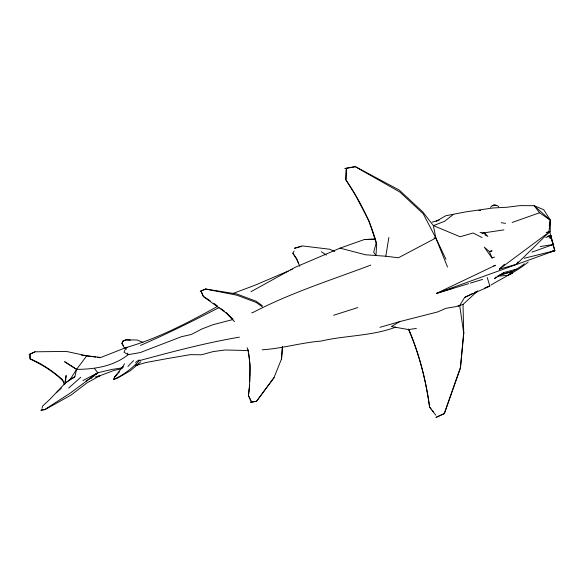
<?xml version="1.0" encoding="UTF-8"?>
<svg xmlns="http://www.w3.org/2000/svg" width="584" height="584" viewBox="0 0 584 584"><rect width="100%" height="100%" fill="white"/><g stroke="black" fill="none" stroke-linecap="round" stroke-linejoin="round"><path stroke-width="0.88" d="M550.259 231.877L550.354 220.219L543.777 209.736L534.163 205.707L520.067 205.612L506.795 207.262L493.035 207.97L466.083 211.831L445.782 215.744L436.19 221.299M205.765 289.007L200.29 291.299L205.765 289.007L236.834 294L256.084 301.213L262.304 305.658M249.791 375.68L249.565 385.331L248.434 395.631L251.222 401.456L248.456 395.58L249.645 385.177M249.733 381.673C250.134 370.395 250.368 358.613 247.171 347.75M249.879 375.534L250.12 365.533L249.134 357.51M444.3 413.567L435.949 417.421L444.3 413.64L460.426 367.416M281.466 358.97L282.357 346.728M282.525 346.392L281.634 358.613L273.903 377.863L256.566 401.266L250.733 402.288L256.566 401.266L274.086 377.476M460.513 366.533L463.711 332.785L463.426 330.091M477.712 290.883L463.017 304.461L463.74 333.398L460.455 368.124L444.3 413.64M548.88 231.943L550.354 220.219L534.163 205.707L539.558 212.773L550.354 220.219L549.237 225.526M114.435 378.877L114.106 379.089L114.427 377.096L122.881 366.569L124.48 363.817M251.003 291.679L295.343 267.216L340.085 248.127L365.54 254.792L385.805 256.215L388.871 237.462M64.649 384.403L66.131 375.468L65.342 383.053L49.91 399.266L42.457 406.216L42.048 408.369M114.106 379.089L114.515 377.249L117.318 374.454M217.649 306.337C188.406 322.39 158.227 338.457 125.954 347.604L124.078 352.218L128.093 354.714L140.211 352.575L181.325 336.742L191.348 334.479L202.086 328.88L212.992 324.704L232.271 319.703M299.818 266.304L296.913 259.551L292.861 253.193L294.11 251.003M504.488 264.238L499.276 269.195L516.563 264.209L517.979 261.88M458.163 306.366L459.703 305.49L464.689 297.387L472.828 293.321M127.619 353.137L128.093 354.714C113.632 366.277 94.623 369.329 76.599 369.351L64.707 361.759L76.599 369.351L74.854 376.753L65.342 383.053L70.255 379.293L76.599 369.351L86.724 355.817L100.828 357.466L125.954 347.604L127.75 347.392M118.399 373.212L119.428 371.84M122.063 368.409L123.136 367.029M139.897 360.021C132.561 367.825 123.523 375.329 113.617 379.264L116.464 378.724L130.524 370.584L138.496 363.796M496.101 276.874L494.444 278.743L503.291 272.801M490.472 207.357C492.261 204.488 496.597 204.174 498.751 206.794M492.728 205.94L493.852 205.064M127.881 366.526L133.532 360.598M95.805 374.833L97.82 372.767L111.602 369.482L120.705 368.095L123.115 366.942M516.563 264.209L549.69 231.709L551.573 238.301L549.807 238.287M548.894 236.411L550.873 235.622L554.8 250.667L436.467 293.394L495.349 265.304M56.276 392.769L61.342 388.17M136.882 365.277L140.766 361.781M68.715 388.002L80.782 377.257M550.106 236.301L550.873 235.622L549.099 235.761M497.524 276.181L507.912 275.371C512.591 270.385 519.344 268.37 524.308 263.72M73.475 377.892L74.854 376.753L70.255 379.293M453.016 214.664L444.548 221.321L433.394 225.636L422.809 211.97L399.361 190.158L355.284 166.579L344.881 168.528L355.32 166.747L399.763 191.975L423.254 213.795L435.846 238.017L445.921 259.289M94.389 368.402L97.82 372.767L69.861 393.368L44.837 409.494L40.873 410.165L44.939 409.654L70.905 395.156L87.045 382.827L100.236 375.6L114.172 370.373L120.786 369M499.276 269.195L549.69 231.709L546.193 232.432M135.532 362.452L138.817 360.043M491.042 285.029C503.569 277.451 516.891 271.414 528.228 261.975M92.046 376.585L97.82 372.767L83.008 380.512M549.361 236.608L550.873 235.622L547.383 236.505L550.873 235.622L545.828 237.542M86.03 381.045L94.301 375.789M463.017 304.461L455.44 306.702L445.928 308.33L437.796 311.907L399.763 321.594L391.411 326.544L408.544 329.588L416.392 328.434M474.456 292.504L476.084 291.693M136.233 365.058L138.569 363.963M35.011 351.809L29.2 354.524L35.011 351.809L66.313 351.415L86.724 355.817L95.623 357.065M219.175 307.534C193.26 320.85 167.207 333.778 140.474 345.443M507.912 275.371L512.694 273.188M464.689 297.387L489.903 286.138L487.239 277.502M288.211 271.049L254.639 285.364L233.264 293.343M290.701 269.954L292.365 269.224M484.808 287.919L489.538 285.948M481.844 233.812L484.333 232.79L503.904 229.892M550.683 245.514L553.194 244.506L550.617 235.863M491.662 250.755L489.465 251.631L484.267 247.134L492.013 258.004L494.531 257.04M539.558 212.773L512.19 222.446M531.929 252.149L553.194 244.506L540.142 246.572M340.085 248.127L364.416 239.513L375.249 239.038M370.767 265.099C331.303 280.006 290.898 292.752 253.361 312.287L251.667 312.885M98.543 376.14L100.236 375.6L95.177 377.045M547.193 232.505L549.69 231.709M333.617 315.28L357.736 307.571M139.758 360.532C172.689 351.619 205.721 342.881 239.389 337.143M445.125 290.664L436.467 293.394L468.653 283.642M446.855 290.117L452.921 288.197M334.698 251.5L329.741 249.237L302.14 245.901L294.46 248.28L301.395 246.426M135.554 365.657L145.533 362.598L167.345 358.576L190.326 354.649L201.429 354.795L213.175 351.59L225.154 349.984L248.58 350.561M470.397 283.109L482.574 279.422M498.4 275.728L512.329 271.545L499.955 274.604M550.442 251.974L554.8 250.667L550.924 236.943L549.172 237.381M379.95 327.317L399.763 321.594M432.167 222.154L439.124 220.146M90.118 378.483L91.805 378.009M395.872 327.069C371.731 336.216 345.743 335.274 320.857 341.107C301.074 342.662 281.868 348.604 262.092 349.794M503.313 272.684L516.526 269.136M492.1 250.945L489.465 251.631L492.013 258.004M493.648 265.917L495.393 265.479M524.22 258.289L554.8 250.667L553.07 250.266M552.194 251.302L554.8 250.667M364.416 239.513L375.322 239.236M478.902 210.408L480.625 210.386M480.048 232.505L484.333 232.79L487.852 236.389L485.282 235.111L484.333 232.79M130.4 340.202L125.925 339.851L122.662 341.238L125.925 339.851L137.101 339.99L142.97 342.414M81.49 355.196L86.724 355.817M385.805 256.215L398.419 257.778L435.846 238.017L433.394 225.636L460.126 236.754L473.091 232.987L482.055 237.564M434.051 237.783L435.846 238.017L447.534 267.078M97.404 357.313L100.076 357.685M501.276 222.716L505.54 223.358M205.765 289.116L236.827 295.183L256.099 302.395L262.326 306.841M494.568 204.962L496.042 205.707M30.083 358.97C42.42 364.905 54.392 371.979 63.911 381.958M210.262 300.796L203.349 296.38L201.261 291.657L203.341 296.533L226.249 313.053L234.505 321.638M321.448 251.77L326.39 255.12M213.948 303.381L217.525 306.038M220.949 308.608L224.271 311.104M233.031 319.266L226.256 312.601M435.795 415.173L429.583 407.136C425.875 380.512 419.392 354.24 408.544 329.588L408.661 328.974C419.151 353.919 426.05 380.206 429.59 407.033L431.138 409.07M432.175 410.421L433.211 411.778M292.861 253.193L296.38 258.281L298.592 263.421M123.45 345.64L121.947 343.45L122.939 341.217L121.888 343.356L124.443 347.984M64.225 384.491L62.576 379.68C52.779 371.154 42.004 363.628 29.923 358.7L30.032 354.415L30.069 358.058M125.954 347.604L126.429 349.181M459.703 305.49L463.74 333.398M248.244 349.714L248.441 351.444M248.645 353.174L249.039 356.642M346.268 169.615L345.911 179.974L355.101 194.53L369.095 221.168L376.651 244.47L375.979 255.544L373.672 252.208L376.3 242.572C370.139 219.927 358.824 199.181 345.874 179.741L346.268 169.615"/></g></svg>
